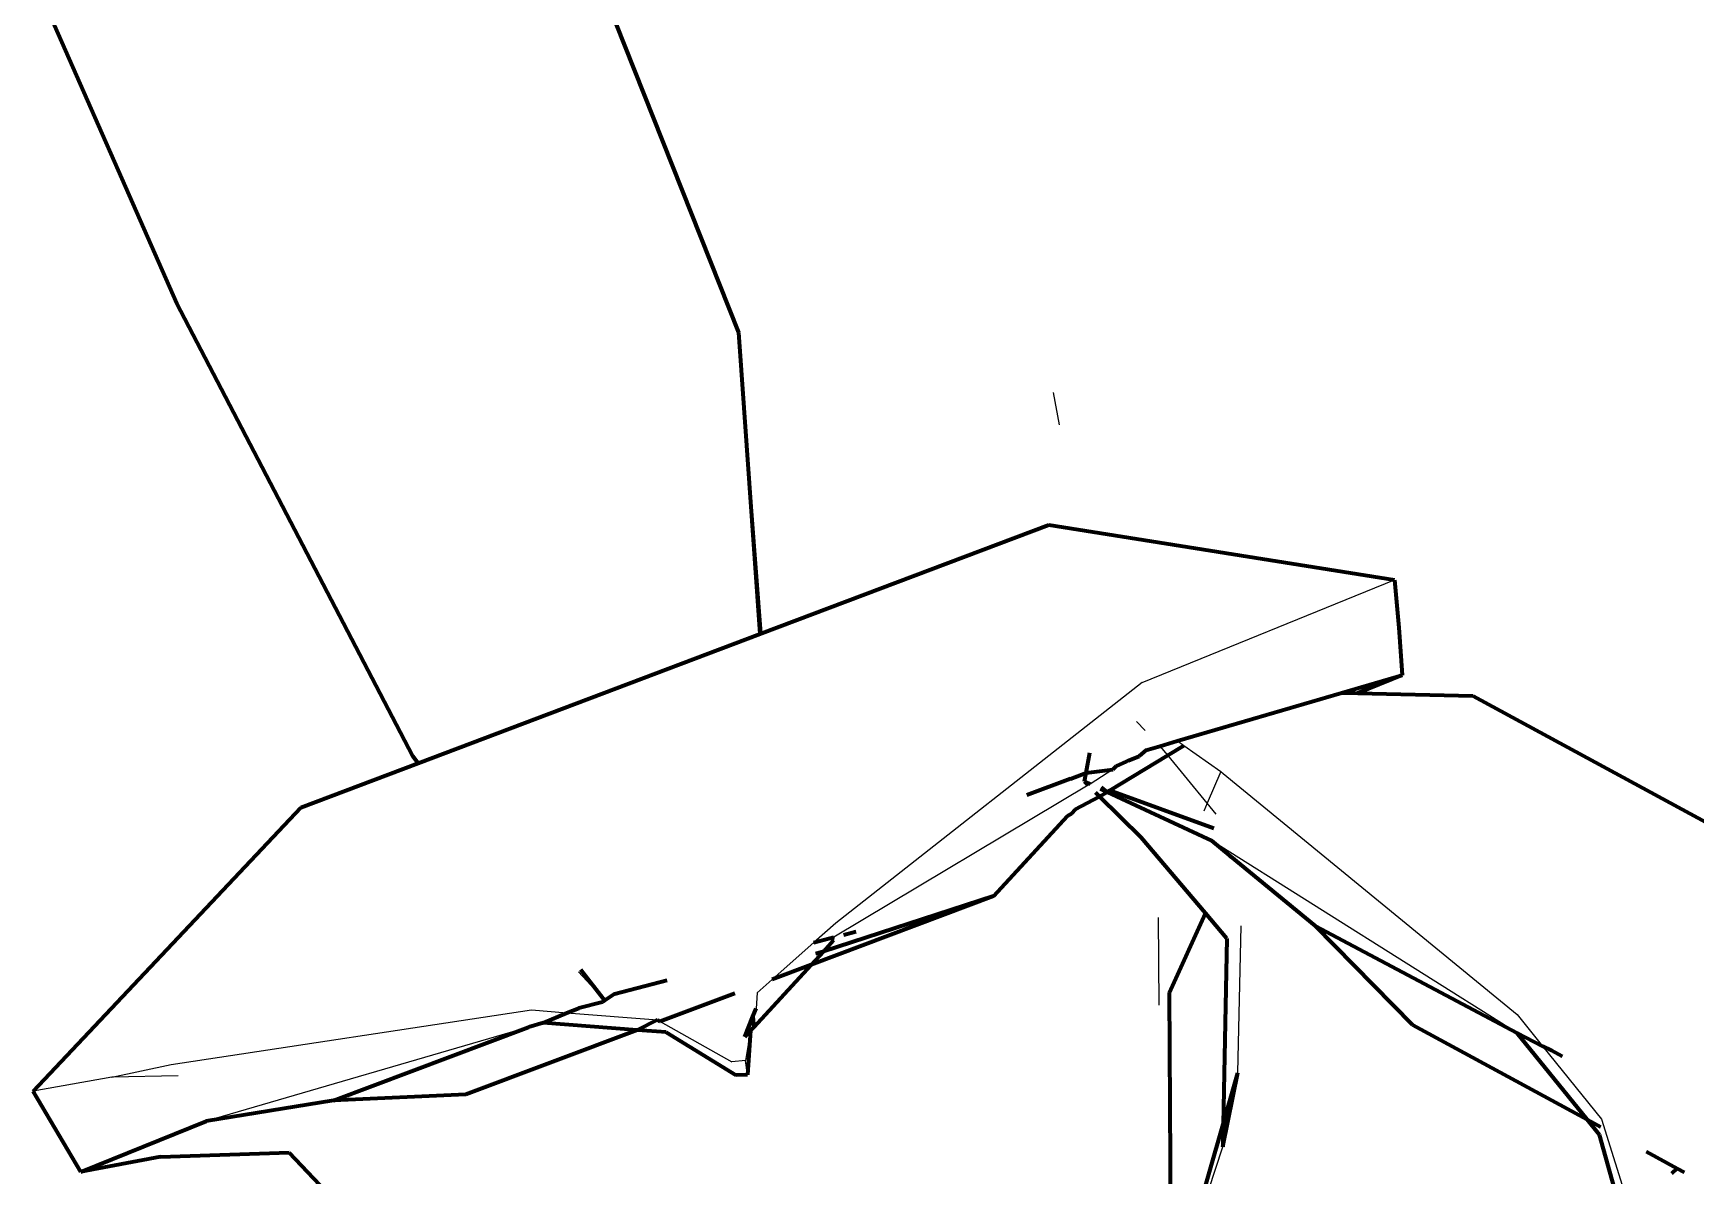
# Model space of a CAD drawing. Header units: millimetres. Extents: x 4307 to 31003, y 2809 to 20009.
# Drawn here: x 9840.74 to 9866.32, y 8961.95 to 8979.53 of the extents above; entities that cross this region are included whole.
import ezdxf

# ---------------------------------------------------------------- set-up
doc = ezdxf.new("R2010")
doc.units = ezdxf.units.MM
doc.layers.add('ProfileEdges', color=7, linetype='Continuous')

msp = doc.modelspace()

# ---------------------------------------------------------------- linework, layer by layer
for p, q in [((9851.596, 8974.926), (9851.949, 8970.297)), ((9856.429, 8974.003), (9856.524, 8973.506)), ((9857.802, 8969.536), (9861.685, 8971.12)), ((9857.802, 8969.536), (9853.085, 8965.835)), ((9857.846, 8968.801), (9857.712, 8968.936)), ((9858.345, 8968.64), (9858.443, 8968.571)), ((9858.193, 8968.419), (9858.076, 8968.561)), ((9858.801, 8967.679), (9858.193, 8968.419)), ((9858.443, 8968.571), (9859.009, 8968.167)), ((9857.351, 8968.2), (9857.001, 8967.974)), ((9859.009, 8968.167), (9858.801, 8967.679)), ((9859.009, 8968.167), (9859.048, 8968.139)), ((9859.048, 8968.139), (9863.572, 8964.428)), ((9856.971, 8967.956), (9853.057, 8965.617)), ((9857.001, 8967.974), (9856.971, 8967.956)), ((9858.801, 8967.679), (9858.749, 8967.557)), ((9858.94, 8967.51), (9858.801, 8967.679)), ((9863.564, 8964.145), (9858.87, 8967.103)), ((9853.085, 8965.835), (9852.747, 8965.537)), ((9858.062, 8964.571), (9858.051, 8965.921)), ((9853.057, 8965.617), (9853.051, 8965.571)), ((9859.274, 8963.532), (9859.325, 8965.794)), ((9852.747, 8965.537), (9852.105, 8964.969)), ((9849.127, 8965.087), (9849.504, 8964.676)), ((9852.105, 8964.969), (9851.874, 8964.764)), ((9849.504, 8964.676), (9849.496, 8964.62)), ((9851.874, 8964.764), (9851.862, 8964.524)), ((9842.86, 8963.658), (9848.404, 8964.5)), ((9848.404, 8964.5), (9848.947, 8964.457)), ((9848.947, 8964.457), (9850.342, 8964.346)), ((9850.383, 8964.323), (9851.488, 8963.701)), ((9863.572, 8964.428), (9863.962, 8963.943)), ((9848.358, 8964.235), (9843.398, 8962.79)), ((9851.774, 8964.181), (9851.696, 8963.722)), ((9863.962, 8963.943), (9864.87, 8962.816)), ((9841.946, 8963.467), (9842.86, 8963.658)), ((9851.696, 8963.722), (9851.488, 8963.701)), ((9851.727, 8963.502), (9851.696, 8963.722)), ((9841.946, 8963.467), (9840.736, 8963.251)), ((9842.966, 8963.487), (9841.946, 8963.467)), ((9864.87, 8962.816), (9865.29, 8961.473)), ((9858.246, 8959.965), (9859.039, 8962.393))]:
    msp.add_line(p, q)
at = {"layer": 'ProfileEdges', "lineweight": 211}
for p, q in [((9842.947, 8975.371), (9840.777, 8980.299)), ((9851.596, 8974.926), (9849.553, 8980.07)), ((9846.579, 8968.403), (9842.947, 8975.371)), ((9851.923, 8970.287), (9851.596, 8974.926)), ((9851.949, 8970.297), (9856.366, 8971.966)), ((9856.366, 8971.966), (9861.685, 8971.12)), ((9861.685, 8971.12), (9861.749, 8970.387)), ((9846.661, 8968.299), (9851.923, 8970.287)), ((9851.923, 8970.287), (9851.949, 8970.297)), ((9861.749, 8970.387), (9861.8, 8969.649)), ((9860.873, 8969.379), (9861.8, 8969.649)), ((9861.8, 8969.649), (9861.121, 8969.374)), ((9858.345, 8968.64), (9860.873, 8969.379)), ((9860.873, 8969.379), (9861.121, 8969.374)), ((9861.121, 8969.374), (9862.89, 8969.332)), ((9862.89, 8969.332), (9869.391, 8965.805)), ((9858.076, 8968.561), (9858.345, 8968.64)), ((9846.661, 8968.299), (9846.579, 8968.403)), ((9856.936, 8968.147), (9856.994, 8968.456)), ((9857.296, 8967.876), (9858.193, 8968.419)), ((9857.588, 8968.338), (9857.752, 8968.405)), ((9857.864, 8968.499), (9857.752, 8968.405)), ((9857.864, 8968.499), (9858.076, 8968.561)), ((9858.193, 8968.419), (9858.443, 8968.571)), ((9844.856, 8967.617), (9846.661, 8968.299)), ((9856.696, 8968.057), (9856.936, 8968.147)), ((9856.911, 8968.016), (9856.936, 8968.147)), ((9856.936, 8968.147), (9857.351, 8968.2)), ((9857.351, 8968.2), (9857.4, 8968.252)), ((9857.4, 8968.252), (9857.559, 8968.321)), ((9857.588, 8968.338), (9857.559, 8968.321)), ((9856.696, 8968.057), (9856.026, 8967.807)), ((9856.971, 8967.956), (9856.911, 8968.016)), ((9856.911, 8968.016), (9857.001, 8967.974)), ((9857.152, 8967.903), (9857.259, 8967.853)), ((9857.259, 8967.853), (9857.172, 8967.921)), ((9857.296, 8967.876), (9857.259, 8967.853)), ((9858.903, 8967.294), (9857.296, 8967.876)), ((9840.736, 8963.251), (9844.856, 8967.617)), ((9856.776, 8967.589), (9857.145, 8967.785)), ((9857.145, 8967.785), (9857.083, 8967.846)), ((9857.145, 8967.785), (9857.259, 8967.853)), ((9857.785, 8967.155), (9857.145, 8967.785)), ((9857.259, 8967.853), (9858.87, 8967.103)), ((9855.515, 8966.25), (9856.653, 8967.486)), ((9856.653, 8967.486), (9856.714, 8967.523)), ((9856.714, 8967.523), (9856.776, 8967.589)), ((9858.773, 8965.987), (9857.785, 8967.155)), ((9859.169, 8966.857), (9858.87, 8967.103)), ((9859.169, 8966.857), (9859.155, 8966.826)), ((9860.461, 8965.794), (9859.169, 8966.857)), ((9855.515, 8966.25), (9852.705, 8965.195)), ((9855.515, 8966.25), (9852.895, 8965.401)), ((9858.773, 8965.987), (9858.214, 8964.76)), ((9859.103, 8965.598), (9858.773, 8965.987)), ((9852.747, 8965.537), (9853.057, 8965.617)), ((9852.895, 8965.401), (9853.051, 8965.571)), ((9853.211, 8965.656), (9853.4, 8965.705)), ((9859.103, 8965.598), (9859.046, 8962.741)), ((9861.961, 8964.27), (9860.461, 8965.794)), ((9860.461, 8965.794), (9863.564, 8964.145)), ((9852.705, 8965.195), (9852.895, 8965.401)), ((9852.895, 8965.401), (9852.773, 8965.362)), ((9849.504, 8964.676), (9849.16, 8965.114)), ((9851.824, 8964.235), (9852.705, 8965.195)), ((9852.705, 8965.195), (9852.105, 8964.969)), ((9849.684, 8964.748), (9850.492, 8964.956)), ((9849.496, 8964.62), (9849.132, 8964.527)), ((9849.53, 8964.643), (9849.496, 8964.62)), ((9849.53, 8964.643), (9849.504, 8964.676)), ((9849.684, 8964.748), (9849.53, 8964.643)), ((9851.532, 8964.754), (9850.383, 8964.323)), ((9858.214, 8964.76), (9858.246, 8959.965)), ((9848.582, 8964.3), (9848.358, 8964.235)), ((9848.582, 8964.3), (9848.947, 8964.457)), ((9850.031, 8964.19), (9848.582, 8964.3)), ((9848.947, 8964.457), (9849.132, 8964.527)), ((9850.342, 8964.346), (9850.031, 8964.19)), ((9850.342, 8964.346), (9850.383, 8964.323)), ((9851.687, 8964.086), (9851.811, 8964.396)), ((9851.811, 8964.396), (9851.862, 8964.524)), ((9851.811, 8964.396), (9851.824, 8964.235)), ((9845.358, 8963.107), (9848.358, 8964.235)), ((9850.031, 8964.19), (9847.393, 8963.2)), ((9850.473, 8964.157), (9850.031, 8964.19)), ((9850.473, 8964.157), (9851.552, 8963.494)), ((9851.687, 8964.086), (9851.774, 8964.181)), ((9851.774, 8964.181), (9851.727, 8963.502)), ((9851.824, 8964.235), (9851.774, 8964.181)), ((9861.961, 8964.27), (9864.646, 8962.812)), ((9864.646, 8962.812), (9863.564, 8964.145)), ((9863.564, 8964.145), (9863.962, 8963.943)), ((9863.962, 8963.943), (9864.097, 8963.875)), ((9864.27, 8963.785), (9864.097, 8963.875)), ((9859.039, 8962.393), (9859.274, 8963.532)), ((9859.046, 8962.741), (9859.274, 8963.532)), ((9851.727, 8963.502), (9851.552, 8963.494)), ((9841.468, 8962.009), (9840.736, 8963.251)), ((9845.358, 8963.107), (9843.398, 8962.79)), ((9847.393, 8963.2), (9845.358, 8963.107)), ((9841.468, 8962.009), (9843.398, 8962.79)), ((9864.646, 8962.812), (9864.854, 8962.7)), ((9864.837, 8962.577), (9864.646, 8962.812)), ((9858.246, 8959.965), (9859.046, 8962.741)), ((9859.046, 8962.741), (9859.039, 8962.393)), ((9865.2, 8961.276), (9864.837, 8962.577)), ((9842.694, 8962.237), (9844.674, 8962.306)), ((9844.674, 8962.306), (9846.592, 8960.289)), ((9865.555, 8962.319), (9866.033, 8962.06)), ((9842.694, 8962.237), (9841.468, 8962.009)), ((9865.95, 8961.98), (9866.033, 8962.06)), ((9866.033, 8962.06), (9866.139, 8962.002))]:
    msp.add_line(p, q, dxfattribs=at)

doc.saveas('drawing.dxf')
